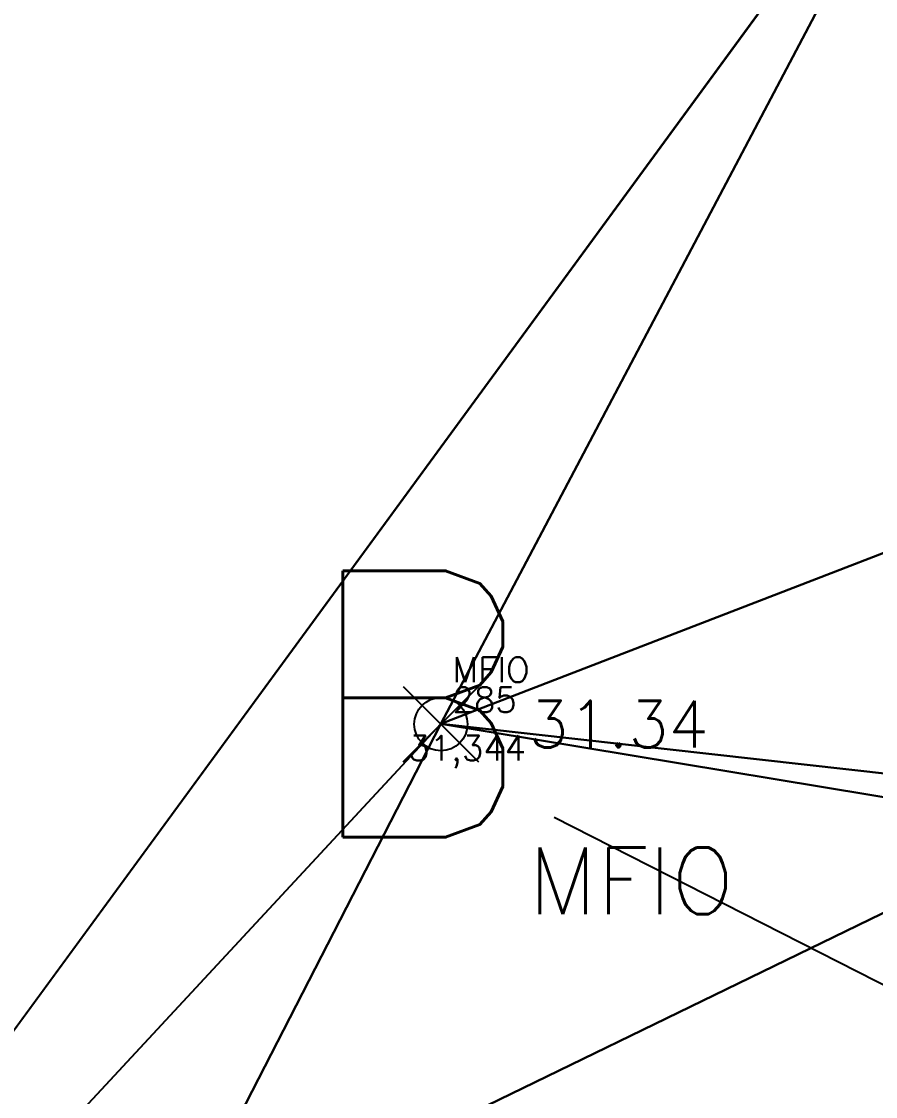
# Model space of a CAD drawing. Header units: metres. Extents: x 543100 to 543604, y 9574012 to 9574398.
# Drawn here: x 543179.45 to 543192.28, y 9574261.9 to 9574278.04 of the extents above; entities that cross this region are included whole.
import ezdxf

# ---------------------------------------------------------------- set-up
doc = ezdxf.new("R2010")
doc.units = ezdxf.units.M
doc.header["$LTSCALE"] = 0.1
doc.linetypes.add('CONTINUO', pattern=[0])
for name, color, linetype in [('_MFIO', 2, 'CONTINUO'), ('C-TINN-BNDY', 110, 'Continuous'), ('E2', 7, 'CONTINUO'), ('IMPL_MEIO FIO', 8, 'Continuous'), ('IMPLANTAÇÃO', 1, 'Continuous'), ('MalhaTriTG', 7, 'CONTINUO'), ('PROJ_TERRA_PERFIS', 2, 'Continuous'), ('TOPO_PONTOS', 2, 'Continuous'), ('V-NODE', 1, 'Continuous'), ('V-NODE-TEXT', 1, 'Continuous'), ('XREF_IMPLNTACAO', 2, 'Continuous')]:
    doc.layers.add(name, color=color, linetype=linetype)
doc.layers.get('IMPLANTAÇÃO').off()
doc.styles.add('SIMPLEX', font='simplex', dxfattribs={"height": 0.2})
doc.styles.get("Standard").update_dxf_attribs({"font": 'simplex.shx'})

# ---------------------------------------------------------------- blocks, each defined once
blk = doc.blocks.new('A$C00972E22')
at = {"layer": 'IMPL_MEIO FIO', "color": 1, "linetype": 'CONTINUO', "flags": 128}
blk.add_lwpolyline([(15.17693614936434, 127.9655522648245), (18.85655587748624, 127.9860378149897), (20.86918886448257, 130.300007879734), (20.94401898770593, 139.2181761600077), (20.98010151158087, 148.3073638044298), (21.23282661684789, 165.1426296178252), (21.51285755983554, 208.9855094589293)], dxfattribs=at)
at = {"layer": 'IMPL_MEIO FIO'}
blk.add_lwpolyline([(49.73021164140664, 208.937865935266, 0.4046900807881328), (40.05639703234192, 198.9431871976703, 3.03149383033688e-10), (40.05639703653287, 110.7228313833475, 3059019602.697577)], format="xyb", dxfattribs=at)
blk = doc.blocks.new('Base_Implantacao')
at = {"layer": 'IMPLANTAÇÃO', "rotation": 333.0393706475627}
blk.add_blockref('A$C00972E22', (543099.8097354489, 9574144.815856133), dxfattribs=at)
at = {"layer": 'MalhaTriTG', "color": 132}
mesh = blk.add_polyface(dxfattribs=at)
corners = [(543171.354, 9574251.993, 31.713), (543171.446, 9574245.35, 31.562), (543174.643, 9574250.343, 31.617), (543177.486, 9574251.493, 31.583), (543176.945, 9574251.63, 31.885), (543181.596, 9574259.408, 31.511), (543185.749, 9574267.493, 31.344), (543187.66, 9574251.739, 31.282), (543167.995, 9574247.104, 31.561), (543167.97, 9574247.095, 31.529), (543196.349, 9574252.1, 31.162), (543195.063, 9574265.953, 31.204), (543195.272, 9574266.43, 31.205), (543200.055, 9574258.953, 31), (543193.607, 9574282.384, 31.298), (543198.328, 9574272.347, 31.094), (543205.574, 9574256.078, 30.667), (543204.251, 9574268.12, 30.896), (543200.318, 9574249.958, 30.749), (543201.775, 9574278.74, 31.049), (543219.876, 9574286.567, 30.533), (543210.265, 9574288.67, 31.209), (543221.894, 9574259.531, 30.495), (543209.413, 9574244.793, 30.556), (543240.585, 9574250.291, 30.176), (543233.957, 9574278.918, 30.446), (543223.881, 9574236.865, 30.379), (543216.703, 9574288.465, 31.154), (543227.396, 9574302.372, 30.53), (543243.115, 9574295.416, 30.237), (543251.291, 9574270.529, 30.114), (543259.882, 9574241.736, 30.032), (543260.488, 9574287.844, 29.96), (543270.435, 9574261.497, 30.138)]
mesh.append_faces([[corners[k] for k in face] for face in [(0, 1, 2), (2, 3, 4), (0, 4, 5), (4, 0, 2), (5, 4, 3), (0, 5, 6), (3, 7, 5), (8, 0, 9), (7, 10, 11), (12, 11, 13), (11, 6, 5), (14, 6, 15), (12, 6, 11), (15, 6, 12), (6, 14, 0), (11, 10, 13), (11, 5, 7), (16, 17, 13), (17, 12, 13), (18, 16, 13), (15, 17, 19), (15, 12, 17), (20, 19, 17), (21, 14, 19), (13, 10, 18), (17, 22, 20), (22, 16, 23), (24, 25, 22), (22, 17, 16), (24, 22, 26), (23, 16, 18), (25, 20, 22), (21, 20, 27), (20, 21, 19), (20, 25, 28), (29, 28, 25), (19, 14, 15), (25, 24, 30), (29, 25, 30), (24, 31, 30), (29, 30, 32), (33, 30, 31), (33, 32, 30)]], dxfattribs={"color": 132})
blk = doc.blocks.new('*U186', base_point=(543185.75, 9574267.49, 31.344))
at = {"layer": 'V-NODE', "lineweight": -2}
for p, q in [((543185.184314575, 9574266.924314575, 31.344), (543186.315685425, 9574268.055685425, 31.344)), ((543185.184314575, 9574268.055685425, 31.344), (543186.315685425, 9574266.924314575, 31.344))]:
    blk.add_line(p, q, dxfattribs=at)
blk.add_circle((543185.75, 9574267.49, 31.344), 0.4, dxfattribs=at)
at = {"layer": 'V-NODE-TEXT', "linetype": 'ByBlock'}
for s, insert, char_height, attachment_point in [('31.34', (543187.065685425, 9574267.49), 0.7, 4), ('MFIO', (543187.065685425, 9574265.64), 1, 1)]:
    blk.add_mtext(s, dxfattribs=dict(at, insert=insert, char_height=char_height, attachment_point=attachment_point))
blk = doc.blocks.new('SIMB_PONTO')
at = {"color": 0}
blk.add_point((0, 0), dxfattribs=at)
for tag in ['desc:', 'cota:', 'pto:']:
    blk.add_attdef(tag, (0, 0), '', height=1)

msp = doc.modelspace()

# ---------------------------------------------------------------- linework, layer by layer
at = {"layer": 'C-TINN-BNDY', "color": 110, "linetype": 'Continuous', "lineweight": -3}
msp.add_polyline3d([(543180.8567422096, 9574168.846215298, 31), (543148.32, 9574190.7, 31.624), (543142.76, 9574194.54, 31.722), (543131.48, 9574214.2, 31.882), (543137.5, 9574218.91, 31.922), (543171.35, 9574251.99, 31.713), (543193.61, 9574282.38, 31.298), (543211.8375349544, 9574317.664844986, 31), (543213.73, 9574321.34, 30.969), (543218.85, 9574331.35, 30.895), (543225.45, 9574344.04, 30.865), (543235.22, 9574379.33, 30.85), (543254.7, 9574379.31, 30.904), (543257.02, 9574378.29, 30.88), (543276.87, 9574367.94, 30.831), (543307.77, 9574351.73, 30.631), (543337.13, 9574336.57, 30.477), (543357.69, 9574325.98, 30.362)], dxfattribs=at)
at = {"layer": 'E2', "color": 7, "linetype": 'CONTINUO', "flags": 128}
msp.add_lwpolyline([(543171.354, 9574251.993), (543174.643, 9574250.343), (543177.486, 9574251.493), (543181.596, 9574259.408), (543185.749, 9574267.493), (543193.607, 9574282.384), (543213.734, 9574321.335)], dxfattribs=at)
at = {"layer": 'PROJ_TERRA_PERFIS', "elevation": 31, "flags": 128}
msp.add_lwpolyline([(543187.4513423848, 9574266.09293951), (543308.0981957699, 9574204.724685654)], dxfattribs=at)

# ---------------------------------------------------------------- block references
at = {"layer": '_MFIO', "color": 3}
ref = msp.add_blockref('SIMB_PONTO', (543185.749, 9574267.493), dxfattribs=at)
ref.add_attrib('PONTO', '285', (543185.924, 9574267.668000001), dxfattribs={"layer": '0', "color": 1, "height": 0.375, "style": 'SIMPLEX'})
ref.add_attrib('DESC', 'MFIO', (543185.924, 9574268.118), dxfattribs={"layer": '0', "color": 4, "height": 0.375, "style": 'SIMPLEX'})
ref.add_attrib('COTA', '31,344', (543185.2615, 9574266.943), dxfattribs={"layer": '0', "color": 2, "height": 0.375, "style": 'SIMPLEX'})
at = {"layer": 'TOPO_PONTOS'}
msp.add_blockref('*U186', (543185.75, 9574267.49, 31.344), dxfattribs=at)
at = {"layer": 'XREF_IMPLNTACAO'}
msp.add_blockref('Base_Implantacao', (0, 0), dxfattribs=at)

# ---------------------------------------------------------------- texts
at = {"layer": 'PROJ_TERRA_PERFIS'}
msp.add_text('B', height=4, dxfattribs=at).set_placement((543183.5917007573, 9574265.79127883))

# ---------------------------------------------------------------- meshes
at = {"layer": 'MalhaTriTG', "color": 132}
mesh = msp.add_polyface(dxfattribs=at)
corners = [(543171.354, 9574251.993, 31.713), (543171.446, 9574245.35, 31.562), (543174.643, 9574250.343, 31.617), (543177.486, 9574251.493, 31.583), (543176.945, 9574251.63, 31.885), (543181.596, 9574259.408, 31.511), (543185.749, 9574267.493, 31.344), (543187.66, 9574251.739, 31.282), (543167.995, 9574247.104, 31.561), (543167.97, 9574247.095, 31.529), (543196.349, 9574252.1, 31.162), (543195.063, 9574265.953, 31.204), (543195.272, 9574266.43, 31.205), (543200.055, 9574258.953, 31), (543193.607, 9574282.384, 31.298), (543198.328, 9574272.347, 31.094), (543205.574, 9574256.078, 30.667), (543204.251, 9574268.12, 30.896), (543200.318, 9574249.958, 30.749), (543201.775, 9574278.74, 31.049), (543219.876, 9574286.567, 30.533), (543210.265, 9574288.67, 31.209), (543221.894, 9574259.531, 30.495), (543209.413, 9574244.793, 30.556), (543240.585, 9574250.291, 30.176), (543233.957, 9574278.918, 30.446), (543223.881, 9574236.865, 30.379), (543216.703, 9574288.465, 31.154), (543227.396, 9574302.372, 30.53), (543243.115, 9574295.416, 30.237), (543251.291, 9574270.529, 30.114), (543259.882, 9574241.736, 30.032), (543260.488, 9574287.844, 29.96), (543270.435, 9574261.497, 30.138)]
mesh.append_faces([[corners[k] for k in face] for face in [(0, 1, 2), (2, 3, 4), (0, 4, 5), (4, 0, 2), (5, 4, 3), (0, 5, 6), (3, 7, 5), (8, 0, 9), (7, 10, 11), (12, 11, 13), (11, 6, 5), (14, 6, 15), (12, 6, 11), (15, 6, 12), (6, 14, 0), (11, 10, 13), (11, 5, 7), (16, 17, 13), (17, 12, 13), (18, 16, 13), (15, 17, 19), (15, 12, 17), (20, 19, 17), (21, 14, 19), (13, 10, 18), (17, 22, 20), (22, 16, 23), (24, 25, 22), (22, 17, 16), (24, 22, 26), (23, 16, 18), (25, 20, 22), (21, 20, 27), (20, 21, 19), (20, 25, 28), (29, 28, 25), (19, 14, 15), (25, 24, 30), (29, 25, 30), (24, 31, 30), (29, 30, 32), (33, 30, 31), (33, 32, 30)]], dxfattribs={"color": 132})

doc.saveas('drawing.dxf')
